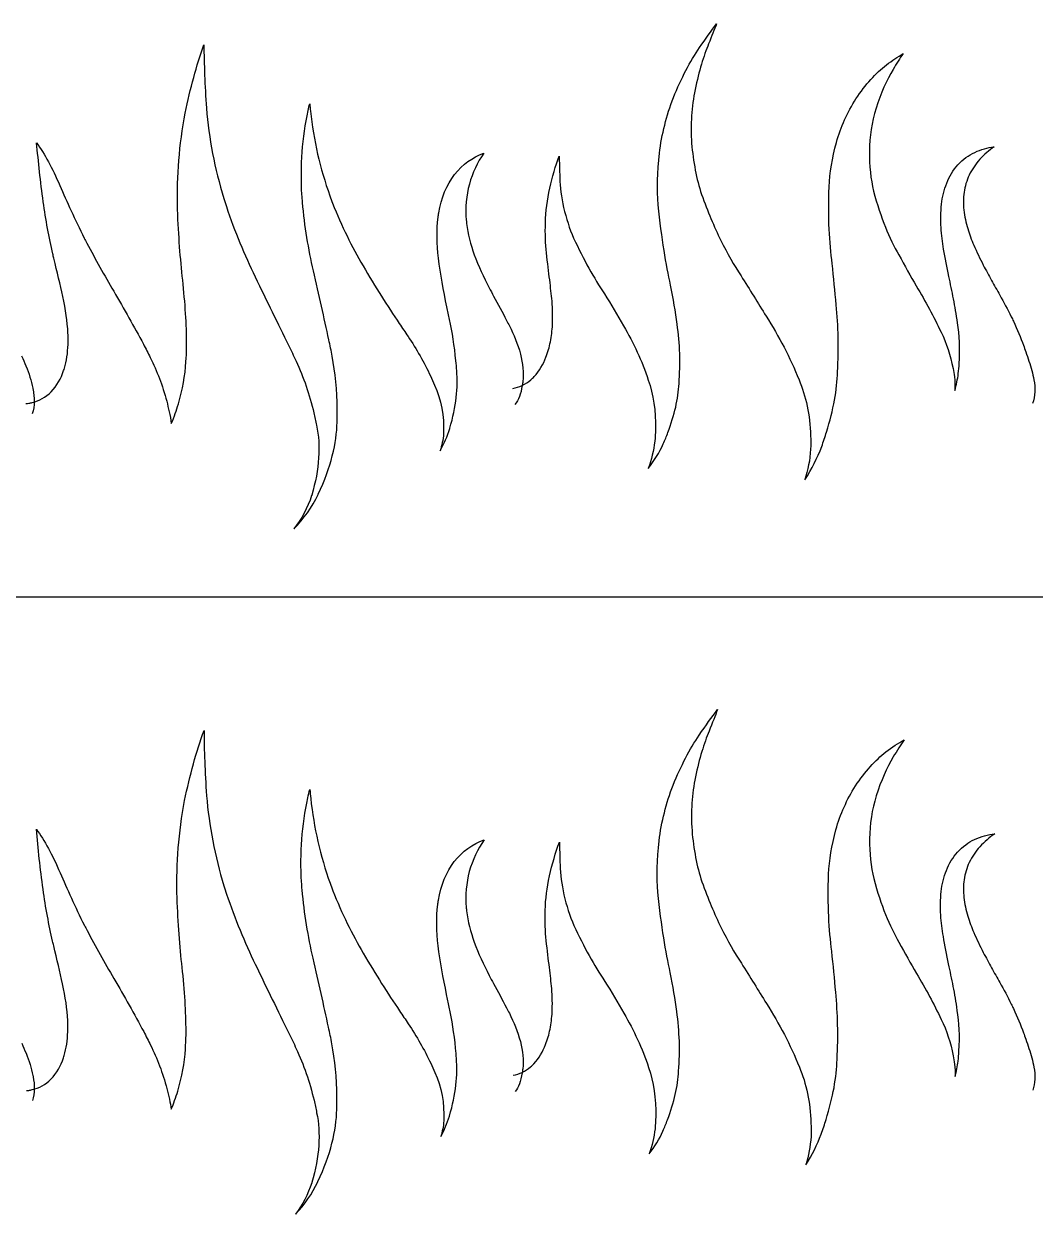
# Model space of a CAD drawing. Extents: x -11 to 6914, y 38 to 2262.
# Drawn here: x 4292 to 5152, y 1219 to 2231 of the extents above; entities that cross this region are included whole.
import ezdxf

# ---------------------------------------------------------------- set-up
doc = ezdxf.new("R2010")
doc.units = 0
doc.layers.add('Layer_1', color=7, linetype='CONTINUOUS')

msp = doc.modelspace()

# ---------------------------------------------------------------- linework, layer by layer
at = {"layer": 'Layer_1', "color": 7}
for points in [[(4982.76128, 2129.87512), (4982.76128, 2129.87512)], [(4832.39752, 2120.70904), (4832.39752, 2120.70904)], [(4528.70472, 2085.64792), (4528.70472, 2085.64792)], [(5091.21512, 2087.5264), (5091.21512, 2087.5264)], [(4422.9976, 2075.37336), (4422.9976, 2075.37336)], [(4462.29184, 2082.2736), (4462.29184, 2082.2736)], [(4464.5332, 2075.34088), (4464.5332, 2075.34088)], [(4529.21008, 2079.00856), (4529.21008, 2079.00856)], [(4423.22688, 2068.35888), (4423.22688, 2068.35888)], [(4644.4616, 2066.46416), (4644.4616, 2066.46416)], [(4644.97528, 2070.02392), (4644.97528, 2070.02392)], [(4668.32808, 2063.99216), (4668.32808, 2063.99216)], [(5091.03976, 2072.50712), (5091.03976, 2072.50712)], [(4735.5636, 2061.8024), (4735.5636, 2061.8024)], [(4343.76688, 2048.65704), (4343.76688, 2048.65704)], [(4346.04352, 2044.26128), (4346.04352, 2044.26128)], [(4759.55296, 2048.63864), (4759.55296, 2048.63864)], [(4317.08256, 2035.30448), (4317.08256, 2035.30448)], [(4736.45928, 2036.06312), (4736.45928, 2036.06312)], [(5107.54664, 2025.68888), (5107.54664, 2025.68888)], [(4427.77008, 2009.60496), (4427.77008, 2009.60496)], [(5050.60736, 2007.95512), (5050.60736, 2007.95512)], [(4741.15608, 1995.1804), (4741.15608, 1995.1804)], [(4785.72536, 2001.17152), (4785.72536, 2001.17152)], [(4651.90864, 1990.1824), (4651.90864, 1990.1824)], [(4922.99904, 1982.35592), (4922.99904, 1982.35592)], [(5061.7872, 1988.33728), (5061.7872, 1988.33728)], [(4611.44752, 1976.09024), (4611.44752, 1976.09024)], [(4654.1296, 1979.46496), (4654.1296, 1979.46496)], [(4702.56944, 1978.73872), (4702.56944, 1978.73872)], [(4704.94936, 1974.0748), (4704.94936, 1974.0748)], [(4741.54504, 1975.04216), (4741.54504, 1975.04216)], [(4802.00168, 1974.03408), (4802.00168, 1974.03408)], [(4847.42904, 1975.47864), (4847.42904, 1975.47864)], [(4618.84648, 1965.05784), (4618.84648, 1965.05784)], [(4739.81096, 1960.57544), (4739.81096, 1960.57544)], [(4813.60856, 1951.828), (4813.60856, 1951.828)], [(5143.616, 1952.018), (5143.616, 1952.018)], [(4523.78776, 1943.99104), (4523.78776, 1943.99104)], [(4554.41984, 1948.23376), (4554.41984, 1948.23376)], [(4326.28352, 1936.0744), (4326.28352, 1936.0744)], [(4950.9924, 1928.25728), (4950.9924, 1928.25728)], [(0, 1744), (6912, 1744)], [(4528.40368, 1501.654136), (4528.40368, 1501.654144)], [(4528.9108, 1495.010392), (4528.9108, 1495.0104)], [(4668.28504, 1480.004016), (4668.28504, 1480.004008)], [(4735.32728, 1477.597624), (4735.32728, 1477.597632)], [(5099.47792, 1458.726672), (5099.47792, 1458.726664)], [(4368.97864, 1419.589904), (4368.97864, 1419.589896)], [(4785.95064, 1417.201696), (4785.95064, 1417.201688)], [(4923.2892, 1398.393664), (4923.2892, 1398.393656)], [(4611.64584, 1392.149256), (4611.64584, 1392.149248)], [(4802.23872, 1390.036648), (4802.23872, 1390.03664)], [(4739.51912, 1376.624776), (4739.51912, 1376.624776)], [(4983.8248, 1380.223912), (4983.8248, 1380.22392)], [(5071.78184, 1384.915312), (5071.78184, 1384.915304)], [(5141.69848, 1373.581832), (5141.69848, 1373.581832)], [(5143.64256, 1368.045176), (5143.64256, 1368.045176)], [(4429.72296, 1359.674032), (4429.72296, 1359.67404)], [(4554.1372, 1364.184016), (4554.1372, 1364.184024)]]:
    msp.add_lwpolyline(points, dxfattribs=at)
for points in [[(4866.55168, 2210.56904), (4871.60888, 2217.99792), (4876.43152, 2224.7076), (4880.99464, 2230.68576)], [(4880.99464, 2230.68576), (4879.10976, 2225.804), (4876.85144, 2220.14568), (4874.23912, 2213.68776)], [(4429.524, 2154.88856), (4433.85912, 2175.81608), (4439.1708, 2195.21992), (4445.45976, 2212.73464)], [(4445.45976, 2212.73464), (4445.55304, 2196.60592), (4446.204, 2178.64136), (4447.5704, 2158.8944)], [(4844.33224, 2168.05072), (4851.03664, 2184.54056), (4858.46704, 2198.76056), (4866.55168, 2210.56904)], [(4874.23912, 2213.68776), (4869.9556, 2203.38656), (4866.0484, 2190.46288), (4862.6736, 2174.88304)], [(5025.28792, 2195.82072), (5030.132, 2199.5628), (5034.82976, 2202.74088), (5039.3756, 2205.39216)], [(5039.3756, 2205.39216), (5036.64256, 2201.2964), (5033.80984, 2196.80584), (5030.90784, 2191.92064)], [(4999.37768, 2166.988), (5007.45264, 2179.16552), (5016.16984, 2188.716), (5025.28792, 2195.82072)], [(5030.90784, 2191.92064), (5025.3884, 2182.71), (5020.504, 2171.6716), (5016.4544, 2158.95584)], [(4862.6736, 2174.88304), (4859.764, 2160.25712), (4858.77888, 2144.98968), (4859.80072, 2129.1752)], [(4832.39752, 2120.70904), (4834.39648, 2136.77768), (4838.34928, 2152.59664), (4844.33224, 2168.05072)], [(4982.76128, 2129.87512), (4986.4896, 2143.13576), (4992.09288, 2155.56096), (4999.37768, 2166.988)], [(4422.9976, 2075.37336), (4422.47848, 2101.16856), (4424.44408, 2127.90624), (4429.524, 2154.88856)], [(4447.5704, 2158.8944), (4449.73192, 2133.40088), (4454.62704, 2107.75344), (4462.29184, 2082.2736)], [(4528.70472, 2085.64792), (4527.26632, 2109.97128), (4529.02144, 2133.93224), (4533.9476, 2156.9216)], [(4533.9476, 2156.9216), (4534.40136, 2158.85672), (4534.868, 2160.76728), (4535.34728, 2162.65328)], [(4535.34728, 2162.65328), (4535.52624, 2160.6188), (4535.7156, 2158.56904), (4535.9156, 2156.50432)], [(4535.9156, 2156.50432), (4538.62344, 2132.00464), (4544.16384, 2107.85216), (4552.38048, 2084.55624)], [(5016.4544, 2158.95584), (5012.8588, 2147.058), (5010.96744, 2134.83472), (5010.73696, 2122.45904)], [(4308.91688, 2079.53224), (4306.69792, 2096.61416), (4304.78184, 2113.53824), (4303.36032, 2129.56744)], [(4303.36032, 2129.56744), (4310.18736, 2120.22408), (4316.61896, 2108.29128), (4323.04152, 2093.32888)], [(4859.80072, 2129.1752), (4861.07704, 2113.38144), (4863.89392, 2098.85976), (4868.22496, 2085.72496)], [(4976.5168, 2092.23672), (4977.09616, 2103.97704), (4979.17248, 2116.62112), (4982.76128, 2129.87512)], [(5100.22744, 2121.4652), (5105.6788, 2124.03488), (5111.19328, 2125.50168), (5116.67424, 2126.192)], [(5116.67424, 2126.192), (5112.45872, 2123.20824), (5108.35352, 2119.69544), (5104.59184, 2115.55912)], [(4658.46792, 2102.7436), (4665.20168, 2111.36088), (4673.64904, 2117.23168), (4683.17144, 2120.83192)], [(4683.17144, 2120.83192), (4677.86752, 2112.8908), (4673.60744, 2104.07944), (4670.95336, 2094.48256)], [(4739.25944, 2090.99296), (4741.50512, 2100.68424), (4744.13384, 2109.85152), (4747.16752, 2118.26544)], [(4747.16752, 2118.26544), (4747.41608, 2113.36512), (4747.5948, 2107.23072), (4747.77832, 2099.70328)], [(4831.38728, 2076.94272), (4830.30792, 2090.0512), (4830.59816, 2104.64456), (4832.39752, 2120.70904)], [(5010.73696, 2122.45904), (5010.66096, 2110.06904), (5011.93832, 2098.724), (5014.38888, 2088.47872)], [(5085.94456, 2110.80728), (5090.27976, 2115.5544), (5095.13584, 2119.04384), (5100.22744, 2121.4652)], [(5104.59184, 2115.55912), (5101.07864, 2111.6948), (5097.99552, 2107.21608), (5095.59416, 2102.19312)], [(5076.4424, 2095.37232), (5078.75352, 2101.18616), (5081.9876, 2106.386), (5085.94456, 2110.80728)], [(4644.97528, 2070.02392), (4647.06392, 2082.78088), (4651.71976, 2093.956), (4658.46792, 2102.7436)], [(4670.95336, 2094.48256), (4668.28968, 2084.74888), (4667.40824, 2074.39272), (4668.32808, 2063.99216)], [(4747.77832, 2099.70328), (4748.06336, 2091.94), (4749.0948, 2083.54616), (4751.05384, 2074.53048)], [(5072.03808, 2077.45512), (5072.69256, 2083.45824), (5074.15008, 2089.52864), (5076.4424, 2095.37232)], [(5095.59416, 2102.19312), (5093.4012, 2097.54176), (5091.93568, 2092.58896), (5091.21512, 2087.5264)], [(4323.04152, 2093.32888), (4329.04408, 2079.60176), (4335.79696, 2064.62912), (4343.76688, 2048.65704)], [(4529.21008, 2079.00856), (4529.02696, 2081.20544), (4528.8584, 2083.41872), (4528.70472, 2085.64792)], [(4552.38048, 2084.55624), (4553.16552, 2082.4192), (4553.96192, 2080.30664), (4554.76944, 2078.21864)], [(4735.5636, 2061.8024), (4735.91048, 2071.29632), (4737.07152, 2081.05592), (4739.25944, 2090.99296)], [(4868.22496, 2085.72496), (4873.39096, 2071.32656), (4878.85664, 2058.30864), (4884.55456, 2046.73248)], [(4976.63352, 2056.24984), (4976.1352, 2067.26176), (4976.0416, 2079.32488), (4976.5168, 2092.23672)], [(5014.38888, 2088.47872), (5017.32744, 2077.16328), (5020.70848, 2067.00376), (5024.38576, 2057.94272)], [(5091.21512, 2087.5264), (5090.50608, 2082.41544), (5090.50336, 2077.36584), (5091.03976, 2072.50712)], [(4317.08256, 2035.30448), (4313.95928, 2049.16808), (4311.0656, 2063.94608), (4308.91688, 2079.53224)], [(4423.22688, 2068.35888), (4423.14256, 2070.66968), (4423.06592, 2073.00784), (4422.9976, 2075.37336)], [(4462.29184, 2082.2736), (4463.02896, 2079.94048), (4463.77608, 2077.62952), (4464.5332, 2075.34088)], [(4464.5332, 2075.34088), (4471.7376, 2054.21648), (4479.95256, 2034.34696), (4488.9348, 2015.82488)], [(4538.47824, 2020.8348), (4534.26072, 2039.23752), (4531.03728, 2058.71904), (4529.21008, 2079.00856)], [(4554.76944, 2078.21864), (4562.42304, 2058.92272), (4571.1584, 2041.19344), (4580.62848, 2025.07728)], [(4751.05384, 2074.53048), (4751.05384, 2074.5304), (4751.05384, 2074.5304), (4751.05384, 2074.5304)], [(4751.05384, 2074.5304), (4753.16624, 2065.51592), (4755.96472, 2056.83144), (4759.55296, 2048.63864)], [(4836.30504, 2038.22944), (4834.50112, 2049.64376), (4832.8276, 2062.53096), (4831.38728, 2076.94272)], [(5071.6416, 2057.57304), (5071.27376, 2064.05952), (5071.34632, 2070.74912), (5072.03808, 2077.45512)], [(4427.77008, 2009.60496), (4425.84208, 2027.40288), (4424.13256, 2047.00944), (4423.22688, 2068.35888)], [(4644.74864, 2031.49592), (4643.28208, 2043.54192), (4643.06432, 2055.37904), (4644.4616, 2066.46416)], [(4644.4616, 2066.46416), (4644.61472, 2067.65784), (4644.78584, 2068.84472), (4644.97528, 2070.02392)], [(4668.32808, 2063.99216), (4668.41544, 2063.02384), (4668.51712, 2062.05688), (4668.63256, 2061.09144)], [(5091.03976, 2072.50712), (5091.67088, 2067.01512), (5092.82696, 2061.74568), (5094.32752, 2056.7004)], [(4668.63256, 2061.09144), (4669.72072, 2052.084), (4672.02736, 2043.1684), (4675.15408, 2034.52488)], [(4736.45928, 2036.06312), (4735.67064, 2043.7356), (4735.30752, 2052.27264), (4735.5636, 2061.8024)], [(4979.2164, 2026.9268), (4978.06184, 2035.80432), (4977.15384, 2045.62408), (4976.63352, 2056.24984)], [(5024.38576, 2057.94272), (5027.94864, 2049.20416), (5031.79288, 2041.36384), (5035.78, 2034.37792)], [(5073.8264, 2039.36992), (5072.78784, 2045.2124), (5072.00856, 2051.32632), (5071.6416, 2057.57304)], [(5094.32752, 2056.7004), (5095.77312, 2051.84896), (5097.53776, 2047.1892), (5099.46048, 2042.7244)], [(4343.76688, 2048.65704), (4344.52224, 2047.18944), (4345.28112, 2045.724), (4346.04352, 2044.26128)], [(4346.04352, 2044.26128), (4353.23704, 2030.72864), (4360.83952, 2017.07624), (4368.7988, 2003.57176)], [(4759.55296, 2048.63864), (4763.77016, 2039.6148), (4768.10472, 2031.01272), (4772.54696, 2022.99264)], [(4884.55456, 2046.73248), (4890.07744, 2035.5564), (4895.8288, 2025.51976), (4901.7284, 2016.66208)], [(4317.96904, 2031.49832), (4317.67568, 2032.75384), (4317.38008, 2034.02248), (4317.08256, 2035.30448)], [(4675.15408, 2034.52488), (4678.64256, 2024.85584), (4683.0328, 2015.47296), (4687.81488, 2006.31368)], [(4739.17616, 2013.09632), (4738.36704, 2019.92344), (4737.43984, 2027.52088), (4736.45928, 2036.06312)], [(4841.93352, 2008.69584), (4839.99128, 2017.386), (4838.08224, 2027.21408), (4836.30504, 2038.22944)], [(5035.78, 2034.37792), (5040.78608, 2025.09176), (5045.7556, 2016.30192), (5050.60736, 2007.95512)], [(5078.26544, 2016.04952), (5076.61904, 2023.87688), (5075.07896, 2031.65744), (5073.8264, 2039.36992)], [(5099.46048, 2042.7244), (5101.94336, 2036.87648), (5104.67808, 2031.21376), (5107.54664, 2025.68888)], [(4325.55, 1999.12432), (4323.38232, 2009.10064), (4320.74576, 2019.8332), (4317.96904, 2031.49832)], [(4580.62848, 2025.07728), (4591.10232, 2007.14984), (4601.4684, 1990.86368), (4611.44752, 1976.09024)], [(4651.90864, 1990.1824), (4648.96936, 2004.18952), (4646.32944, 2018.06032), (4644.74864, 2031.49592)], [(4772.54696, 2022.99264), (4776.84296, 2015.25608), (4781.24616, 2007.94328), (4785.72536, 2001.17152)], [(4982.59432, 1992.00416), (4981.62216, 2003.43264), (4980.43312, 2015.09064), (4979.2164, 2026.9268)], [(5107.54664, 2025.68888), (5109.83, 2021.308), (5112.18728, 2016.98336), (5114.56, 2012.696)], [(4488.9348, 2015.82488), (4498.82632, 1995.23592), (4508.378, 1975.86832), (4517.28368, 1957.6988)], [(4551.61448, 1962.26288), (4547.612, 1980.81488), (4543.04192, 2000.3708), (4538.47824, 2020.8348)], [(4741.15608, 1995.1804), (4740.65256, 2000.59608), (4739.96872, 2006.52048), (4739.17616, 2013.09632)], [(4901.7284, 2016.66208), (4909.09592, 2004.81672), (4916.21152, 1993.37496), (4922.99904, 1982.35592)], [(5082.22096, 1996.94208), (5080.95392, 2003.50384), (5079.5996, 2009.86328), (5078.26544, 2016.04952)], [(5114.56, 2012.696), (5116.876, 2008.50224), (5119.21592, 2004.32848), (5121.5516, 2000.16152)], [(4368.7988, 2003.57176), (4368.7988, 2003.57168), (4368.7988, 2003.57168), (4368.7988, 2003.57168)], [(4368.7988, 2003.57168), (4377.61792, 1988.53464), (4386.13688, 1973.4276), (4394.08032, 1958.48304)], [(4430.71976, 1955.68), (4430.92128, 1971.85328), (4429.78, 1989.80824), (4427.77008, 2009.60496)], [(4687.81488, 2006.31368), (4689.0212, 2003.99864), (4690.25056, 2001.69408), (4691.4964, 1999.39704)], [(4847.42904, 1975.47864), (4846.03872, 1986.04048), (4844.1764, 1997.1028), (4841.93352, 2008.69584)], [(5050.60736, 2007.95512), (5054.5032, 2001.37424), (5058.2432, 1994.83552), (5061.7872, 1988.33728)], [(4329.9468, 1968.01296), (4329.47312, 1977.67968), (4327.94136, 1987.98344), (4325.55, 1999.12432)], [(4691.4964, 1999.39704), (4691.4964, 1999.39696), (4691.4964, 1999.39696), (4691.4964, 1999.39696)], [(4691.4964, 1999.39696), (4695.1624, 1992.63728), (4698.91648, 1985.7908), (4702.56944, 1978.73872)], [(4741.54504, 1975.04216), (4741.8684, 1981.34456), (4741.7244, 1988.03672), (4741.15608, 1995.1804)], [(4785.72536, 2001.17152), (4791.36992, 1992.16168), (4796.82464, 1983.09536), (4802.00168, 1974.03408)], [(5085.65992, 1976.67112), (5084.63024, 1983.74384), (5083.45936, 1990.48608), (5082.22096, 1996.94208)], [(5121.5516, 2000.16152), (5124.94848, 1994.13712), (5128.2176, 1988.04272), (5131.29816, 1981.86112)], [(4654.1296, 1979.46496), (4653.38936, 1983.06248), (4652.6452, 1986.6352), (4651.90864, 1990.1824)], [(4922.99904, 1982.35592), (4928.4648, 1973.68864), (4933.584, 1964.87296), (4938.29752, 1955.9232)], [(4984.21792, 1964.3132), (4984.01472, 1973.77368), (4983.43544, 1983.0044), (4982.59432, 1992.00416)], [(5061.7872, 1988.33728), (5065.24856, 1981.92128), (5068.54144, 1975.41952), (5071.6512, 1968.84552)], [(4611.44752, 1976.09024), (4613.95816, 1972.3432), (4616.4252, 1968.66656), (4618.84648, 1965.05784)], [(4659.51608, 1944.45616), (4658.296, 1957.2124), (4656.35776, 1968.80552), (4654.1296, 1979.46496)], [(4702.56944, 1978.73872), (4703.3692, 1977.19296), (4704.16336, 1975.63888), (4704.94936, 1974.0748)], [(4704.94936, 1974.0748), (4708.74768, 1966.59896), (4712.01256, 1958.68792), (4714.3528, 1950.13152)], [(4739.81096, 1960.57544), (4740.74008, 1965.21872), (4741.30432, 1970.05512), (4741.54504, 1975.04216)], [(4802.00168, 1974.03408), (4806.16128, 1966.89168), (4810.06056, 1959.48728), (4813.60856, 1951.828)], [(4849.62072, 1950.4252), (4849.35016, 1958.80376), (4848.59808, 1967.16248), (4847.42904, 1975.47864)], [(5087.06096, 1941.92368), (5087.93032, 1954.90552), (5087.3028, 1966.40544), (5085.65992, 1976.67112)], [(5131.29816, 1981.86112), (5131.94072, 1980.57032), (5132.5756, 1979.27664), (5133.20168, 1977.97976)], [(5133.20168, 1977.97976), (5136.46128, 1971.03664), (5139.31408, 1964.2648), (5141.6748, 1957.55592)], [(4330.0848, 1960.7848), (4330.1112, 1963.15976), (4330.0648, 1965.56856), (4329.9468, 1968.01296)], [(4554.41984, 1948.23376), (4553.55088, 1952.8804), (4552.61312, 1957.55672), (4551.61448, 1962.26288)], [(4618.84648, 1965.05784), (4626.03504, 1954.308), (4632.42192, 1943.0768), (4637.96528, 1931.47704)], [(4983.74272, 1934.92256), (4984.2904, 1945.15888), (4984.42056, 1954.95464), (4984.21792, 1964.3132)], [(5071.6512, 1968.84552), (5076.33872, 1959.28512), (5079.69696, 1948.8976), (5081.8132, 1937.87224)], [(4327.5364, 1940.32688), (4329.24, 1946.88272), (4330.0244, 1953.78864), (4330.0848, 1960.7848)], [(4394.08032, 1958.48304), (4396.07848, 1954.69568), (4398.02376, 1950.89672), (4399.91104, 1947.08824)], [(4430.21584, 1943.63096), (4430.49232, 1947.56184), (4430.65888, 1951.57816), (4430.71976, 1955.68)], [(4517.28368, 1957.6988), (4517.28368, 1957.6988), (4517.28368, 1957.6988), (4517.28368, 1957.69872)], [(4517.28368, 1957.69872), (4519.52008, 1953.08848), (4521.68944, 1948.51968), (4523.78776, 1943.99104)], [(4736.02232, 1947.44816), (4737.65528, 1951.62064), (4738.90496, 1956.02184), (4739.81096, 1960.57544)], [(4813.60856, 1951.828), (4817.07432, 1944.2632), (4820.22152, 1936.298), (4822.97592, 1927.92176)], [(4938.29752, 1955.9232), (4942.90232, 1947.05424), (4947.14624, 1937.82672), (4950.9924, 1928.25728)], [(5141.6748, 1957.55592), (5142.33184, 1955.68968), (5142.98032, 1953.84512), (5143.616, 1952.018)], [(5143.616, 1952.018), (5145.49664, 1946.564), (5147.30256, 1941.33584), (5148.67856, 1936.21616)], [(4290.62184, 1948.50496), (4291.90216, 1945.6748), (4293.13904, 1942.85208), (4294.29816, 1940.0288)], [(4399.91104, 1947.08824), (4405.52104, 1935.77624), (4410.27944, 1923.44872), (4413.82064, 1910.0744)], [(4423.72808, 1907.69472), (4427.38728, 1919.81296), (4429.49848, 1931.92536), (4430.21584, 1943.63096)], [(4523.78776, 1943.99104), (4530.06088, 1930.48296), (4535.17128, 1915.85664), (4538.90264, 1900.12384)], [(4558.71744, 1903.14792), (4558.62288, 1919.3596), (4557.08456, 1934.38536), (4554.41984, 1948.23376)], [(4660.20272, 1935.88864), (4660.01752, 1938.79496), (4659.78688, 1941.65016), (4659.51608, 1944.45616)], [(4714.3528, 1950.13152), (4714.3608, 1950.10752), (4714.3648, 1950.08352), (4714.3704, 1950.05952)], [(4714.3704, 1950.05952), (4716.3428, 1942.03088), (4717.21888, 1934.32088), (4716.38328, 1926.94208)], [(4726.02768, 1931.04808), (4730.3548, 1935.67688), (4733.70808, 1941.40928), (4736.02232, 1947.44816)], [(4849.05728, 1924.97272), (4849.71824, 1933.63776), (4849.88864, 1942.13584), (4849.62072, 1950.4252)], [(5086.32384, 1933.57688), (5086.63856, 1936.41912), (5086.88264, 1939.2008), (5087.06096, 1941.92368)], [(4294.29816, 1940.0288), (4296.82272, 1933.70624), (4298.86432, 1927.45568), (4300.1104, 1921.1504)], [(4315.7148, 1918.01456), (4320.59312, 1923.02064), (4324.11408, 1929.40016), (4326.28352, 1936.0744)], [(4326.28352, 1936.0744), (4326.74736, 1937.472), (4327.1644, 1938.89032), (4327.5364, 1940.32688)], [(4654.3532, 1887.02624), (4659.79344, 1905.74952), (4661.35632, 1921.90864), (4660.20272, 1935.88864)], [(4974.37112, 1883.82864), (4980.32888, 1902.9632), (4983.30728, 1920.01968), (4983.74272, 1934.92256)], [(5081.8132, 1937.87224), (5082.25744, 1935.55584), (5082.64688, 1933.21808), (5082.98208, 1930.86048)], [(5083.42576, 1919.09432), (5084.72936, 1923.89368), (5085.6856, 1928.72528), (5086.32384, 1933.57688)], [(5148.67856, 1936.21616), (5149.42768, 1933.52872), (5150.06176, 1930.83392), (5150.52776, 1928.12024)], [(4637.96528, 1931.47704), (4639.1828, 1928.91944), (4640.35216, 1926.35304), (4641.47304, 1923.77848)], [(4641.47304, 1923.77848), (4647.14656, 1911.34296), (4649.57376, 1897.50232), (4649.05792, 1882.63456)], [(4707.87152, 1920.97112), (4713.28816, 1921.82208), (4718.71856, 1924.37704), (4723.19584, 1928.30344)], [(4715.88984, 1923.4292), (4714.60368, 1916.24184), (4712.90272, 1910.65352), (4709.49456, 1907.33936)], [(4716.38328, 1926.94208), (4716.2376, 1925.74944), (4716.07368, 1924.5784), (4715.88984, 1923.4292)], [(4723.19584, 1928.30344), (4724.18176, 1929.1644), (4725.12592, 1930.0816), (4726.02768, 1931.04808)], [(4822.97592, 1927.92176), (4827.21064, 1915.73832), (4829.4116, 1901.78984), (4829.04216, 1886.12264)], [(4839.5832, 1883.41376), (4845.28392, 1898.33968), (4848.40552, 1912.35688), (4849.05728, 1924.97272)], [(4950.9924, 1928.25728), (4956.91712, 1914.31128), (4960.24808, 1898.36944), (4960.84888, 1880.63824)], [(5082.98208, 1930.86048), (5083.39984, 1926.79056), (5083.54312, 1922.86984), (5083.42576, 1919.09432)], [(5150.52776, 1928.12024), (5151.11352, 1924.7284), (5151.4552, 1921.3572), (5151.32432, 1918.07064)], [(4299.65216, 1908.9296), (4305.43992, 1910.2788), (4311.18608, 1913.3676), (4315.6748, 1917.97296)], [(4300.1104, 1921.1504), (4300.1928, 1920.7336), (4300.27192, 1920.31728), (4300.34736, 1919.9016)], [(4300.34736, 1919.9016), (4300.9484, 1916.528), (4301.33488, 1913.22912), (4301.32072, 1910.00688)], [(4315.6748, 1917.97296), (4315.6884, 1917.98656), (4315.702, 1918.00016), (4315.7148, 1918.01456)], [(5151.32432, 1918.07064), (5151.188, 1914.61664), (5150.57776, 1911.21624), (5149.30944, 1908.14)], [(4294.23456, 1908.0356), (4295.064, 1908.12064), (4295.89592, 1908.22432), (4296.72944, 1908.35344)], [(4296.72944, 1908.35344), (4297.702, 1908.50488), (4298.6772, 1908.69464), (4299.65216, 1908.9296)], [(4301.32072, 1910.00688), (4301.29912, 1906.24864), (4300.80416, 1902.58944), (4299.46912, 1899.30032)], [(4413.82064, 1910.0744), (4414.59992, 1907.12976), (4415.31344, 1904.14288), (4415.95712, 1901.11368)], [(4421.0948, 1899.71248), (4422.05552, 1902.36128), (4422.93296, 1905.02344), (4423.72808, 1907.69472)], [(4558.55624, 1892.28992), (4558.69272, 1895.95384), (4558.74528, 1899.5732), (4558.71744, 1903.14792)], [(4415.95712, 1901.11368), (4416.71144, 1897.86728), (4417.28592, 1894.5128), (4417.66968, 1891.05264)], [(4417.66968, 1891.05264), (4419.00976, 1893.976), (4420.15312, 1896.86744), (4421.0948, 1899.71248)], [(4538.90264, 1900.12384), (4539.726, 1896.65344), (4540.47192, 1893.14232), (4541.13784, 1889.59032)], [(4542.64224, 1831.08304), (4553.278, 1854.1024), (4558.38976, 1874.59152), (4558.55624, 1892.28992)], [(4541.13784, 1889.59032), (4544.7968, 1872.42176), (4543.56672, 1852.54104), (4537.054, 1830.18816)], [(4646.046, 1867.92328), (4649.48824, 1873.94152), (4652.21936, 1880.26936), (4654.302, 1886.8648)], [(4649.04672, 1882.50432), (4648.58048, 1877.16624), (4647.57184, 1872.31376), (4646.046, 1867.92328)], [(4649.05792, 1882.63456), (4649.05792, 1882.59136), (4649.04992, 1882.54776), (4649.04672, 1882.50432)], [(4654.302, 1886.8648), (4654.3188, 1886.9184), (4654.3364, 1886.9724), (4654.3532, 1887.02624)], [(4829.04216, 1886.12264), (4828.96936, 1882.83048), (4828.78368, 1879.47224), (4828.47952, 1876.04872)], [(4835.68928, 1873.91176), (4837.102, 1877.10552), (4838.39968, 1880.2744), (4839.5832, 1883.41376)], [(4970.2644, 1871.5244), (4971.7676, 1875.7028), (4973.1352, 1879.80472), (4974.37112, 1883.82864)], [(4828.47952, 1876.04872), (4827.55432, 1868.11264), (4825.69224, 1860.38728), (4822.86216, 1852.93648)], [(4822.86216, 1852.93648), (4828.02696, 1859.45632), (4832.32096, 1866.46048), (4835.68928, 1873.91176)], [(4955.93544, 1843.36488), (4961.85584, 1852.38768), (4966.62352, 1861.79072), (4970.2644, 1871.5244)], [(4960.84888, 1880.63824), (4960.98032, 1876.90624), (4960.9908, 1873.10888), (4960.87928, 1869.24784)], [(4960.87928, 1869.24784), (4960.28688, 1860.20368), (4958.63208, 1851.568), (4955.93544, 1843.36488)], [(4521.76688, 1801.4988), (4530.37704, 1810.16136), (4537.29656, 1819.97376), (4542.544, 1830.8816)], [(4542.544, 1830.8816), (4542.5768, 1830.9488), (4542.6096, 1831.01584), (4542.64224, 1831.08304)], [(4536.9892, 1829.99216), (4533.54232, 1819.3736), (4528.46928, 1809.86552), (4521.76688, 1801.4988)], [(4537.054, 1830.18816), (4537.0324, 1830.12256), (4537.0108, 1830.05752), (4536.9892, 1829.99216)], [(4866.24392, 1626.43684), (4871.71016, 1634.473512), (4876.90224, 1641.66916), (4881.78848, 1648.00832)], [(4881.78848, 1648.00832), (4879.80984, 1642.85912), (4877.3924, 1636.802928), (4874.5608, 1629.810544)], [(4429.06624, 1570.764888), (4433.52472, 1592.335264), (4439.0196, 1612.292768), (4445.55128, 1630.237232)], [(4445.55128, 1630.237232), (4445.61048, 1613.727624), (4446.25688, 1595.26584), (4447.66392, 1574.910584)], [(4874.5608, 1629.810544), (4870.26952, 1619.501136), (4866.3556, 1606.568432), (4862.9752, 1590.979384)], [(4844.04616, 1583.928928), (4850.7436, 1600.412648), (4858.16672, 1614.6294), (4866.24392, 1626.43684)], [(5024.88312, 1612.091576), (5030.20416, 1616.213056), (5035.34856, 1619.654688), (5040.3088, 1622.465568)], [(5040.3088, 1622.465568), (5037.33256, 1618.057944), (5034.23312, 1613.175272), (5031.05056, 1607.818008)], [(4998.94768, 1583.17048), (5007.02992, 1595.380256), (5015.75536, 1604.96052), (5024.88312, 1612.091576)], [(5031.05056, 1607.818008), (5025.53456, 1598.61324), (5020.65352, 1587.582704), (5016.6072, 1574.87692)], [(4862.9752, 1590.979384), (4860.06056, 1576.344752), (4859.07208, 1561.069232), (4860.09184, 1545.24748)], [(4533.628, 1572.987696), (4534.2096, 1575.472736), (4534.81232, 1577.917408), (4535.43568, 1580.321688)], [(4535.43568, 1580.321688), (4535.65752, 1577.723672), (4535.89632, 1575.100504), (4536.15264, 1572.452824)], [(4832.12592, 1536.608344), (4834.12168, 1552.668664), (4838.06952, 1568.480632), (4844.04616, 1583.928928)], [(4982.32336, 1545.970504), (4986.05104, 1559.258864), (4991.65664, 1571.713088), (4998.94768, 1583.17048)], [(4422.56128, 1491.274296), (4422.04064, 1517.053912), (4423.99808, 1543.783088), (4429.06624, 1570.764888)], [(4447.66392, 1574.910584), (4449.82384, 1549.415056), (4454.71792, 1523.765968), (4462.38224, 1498.28484)], [(4528.40368, 1501.654144), (4526.95888, 1525.994232), (4528.70744, 1549.974992), (4533.628, 1572.987696)], [(4536.15264, 1572.452824), (4538.85784, 1547.963272), (4544.39496, 1523.822568), (4552.60704, 1500.540128)], [(5016.6072, 1574.87692), (5013.01456, 1562.988544), (5011.12488, 1550.775192), (5010.89472, 1538.409888)], [(4308.77208, 1495.382584), (4306.49864, 1512.813064), (4304.53976, 1530.084376), (4303.09936, 1546.409872)], [(4303.09936, 1546.409872), (4310.08336, 1536.953856), (4316.64824, 1524.800584), (4323.20608, 1509.480496)], [(4658.11736, 1518.96884), (4665.0132, 1527.84984), (4673.70856, 1533.843976), (4683.51656, 1537.462896)], [(4683.51656, 1537.462896), (4678.03072, 1529.366192), (4673.626, 1520.352896), (4670.90712, 1510.514144)], [(4860.09184, 1545.24748), (4861.36608, 1529.446392), (4864.18208, 1514.918856), (4868.5128, 1501.779464)], [(4976.08824, 1508.262528), (4976.66272, 1520.0218), (4978.73568, 1532.68884), (4982.32336, 1545.970488)], [(4982.32336, 1545.970488), (4982.32336, 1545.970496), (4982.32336, 1545.970496), (4982.32336, 1545.970504)], [(5010.89472, 1538.409888), (5010.81872, 1526.030192), (5012.09552, 1514.69448), (5014.54416, 1504.457392)], [(5085.71928, 1527.002552), (5090.0632, 1531.775792), (5094.92856, 1535.287576), (5100.0304, 1537.727168)], [(5100.0304, 1537.727168), (5105.7592, 1540.442432), (5111.55536, 1541.940736), (5117.3072, 1542.598952)], [(5117.3072, 1542.598952), (5112.87552, 1539.52424), (5108.55288, 1535.872896), (5104.6084, 1531.536008)], [(4738.99632, 1506.716792), (4741.35816, 1516.946448), (4744.14792, 1526.594944), (4747.39144, 1535.390672)], [(4747.39144, 1535.390672), (4747.6492, 1530.341224), (4747.82544, 1523.917816), (4748.00824, 1515.932152)], [(4831.12048, 1492.865688), (4830.04104, 1505.966664), (4830.32968, 1520.552016), (4832.12584, 1536.608312)], [(4832.12584, 1536.608312), (4832.12584, 1536.608328), (4832.12584, 1536.608336), (4832.12592, 1536.608344)], [(5104.6084, 1531.536008), (5101.09608, 1527.67312), (5098.01384, 1523.196168), (5095.61328, 1518.17544)], [(4644.65032, 1486.1014), (4646.7264, 1498.904016), (4651.37328, 1510.128216), (4658.11736, 1518.96884)], [(5076.20424, 1511.493608), (5078.5164, 1517.33224), (5081.75472, 1522.556736), (5085.71928, 1527.002552)], [(5095.61328, 1518.17544), (5093.42096, 1513.526088), (5091.95584, 1508.5754), (5091.23544, 1503.515024)], [(4323.20608, 1509.480496), (4329.20448, 1495.726), (4335.95736, 1480.72764), (4343.93088, 1464.731488)], [(4670.90712, 1510.514144), (4668.24384, 1500.773816), (4667.36344, 1490.411064), (4668.28504, 1480.004016)], [(4748.00824, 1515.932152), (4748.2828, 1508.146864), (4749.30728, 1499.730816), (4751.2628, 1490.692888)], [(4976.2208, 1472.225928), (4975.71792, 1483.25064), (4975.61912, 1495.330072), (4976.08824, 1508.262528)], [(5071.8048, 1493.511912), (5072.45544, 1499.533408), (5073.91128, 1505.625192), (5076.20424, 1511.493592)], [(5076.20424, 1511.493592), (5076.20424, 1511.4936), (5076.20424, 1511.4936), (5076.20424, 1511.493608)], [(4462.38224, 1498.28484), (4463.11928, 1495.951624), (4463.8664, 1493.64056), (4464.62344, 1491.351792)], [(4528.9108, 1495.0104), (4528.7272, 1497.208752), (4528.55792, 1499.42348), (4528.40368, 1501.654136)], [(4552.60704, 1500.540128), (4553.39152, 1498.404248), (4554.18752, 1496.29292), (4554.99456, 1494.206136)], [(4735.32728, 1477.597632), (4735.66928, 1487.066184), (4736.8212, 1496.801928), (4738.99632, 1506.716792)], [(4868.5128, 1501.779464), (4873.67848, 1487.376008), (4879.14416, 1474.354496), (4884.84232, 1462.77572)], [(5014.54416, 1504.457392), (5017.48048, 1493.150832), (5020.85928, 1482.999064), (5024.5344, 1473.944744)], [(5091.23544, 1503.515024), (5090.52648, 1498.406224), (5090.52368, 1493.358592), (5091.05976, 1488.50156)], [(4316.93944, 1451.226064), (4313.81976, 1465.065256), (4310.92536, 1479.819488), (4308.77208, 1495.382584)], [(4422.79072, 1484.264192), (4422.7064, 1486.573512), (4422.62968, 1488.91024), (4422.56128, 1491.274296)], [(4464.62344, 1491.351792), (4471.82744, 1470.226352), (4480.0424, 1450.356216), (4489.0248, 1431.833744)], [(4538.1924, 1436.805752), (4533.9716, 1455.216136), (4530.74368, 1474.707768), (4528.9108, 1495.010392)], [(4554.99456, 1494.206136), (4554.99456, 1494.206136), (4554.99456, 1494.206128), (4554.99456, 1494.20612)], [(4554.99456, 1494.20612), (4562.64384, 1474.921272), (4571.37488, 1457.20328), (4580.84016, 1441.09828)], [(4751.2628, 1490.692888), (4751.2628, 1490.69288), (4751.2628, 1490.69288), (4751.2628, 1490.692872)], [(4751.2628, 1490.692872), (4753.37192, 1481.6562), (4756.16984, 1472.952488), (4759.75984, 1464.743144)], [(4836.036, 1454.174904), (4834.23352, 1465.582448), (4832.56072, 1478.462), (4831.12048, 1492.865688)], [(5071.422, 1473.579344), (5071.04976, 1480.07964), (5071.11776, 1486.786016), (5071.8048, 1493.511912)], [(5091.05976, 1488.50156), (5091.05976, 1488.501552), (5091.05976, 1488.501552), (5091.05976, 1488.501552)], [(5091.05976, 1488.501552), (5091.6904, 1483.01136), (5092.84608, 1477.743464), (5094.34624, 1472.699528)], [(4422.79072, 1484.264184), (4422.79072, 1484.264192), (4422.79072, 1484.264192), (4422.79072, 1484.264192)], [(4427.32232, 1425.55904), (4425.40232, 1443.338296), (4423.69656, 1462.928056), (4422.79072, 1484.264184)], [(4644.462, 1447.467056), (4642.984, 1459.539648), (4642.75464, 1471.407952), (4644.14024, 1482.529504)], [(4644.14024, 1482.529504), (4644.29216, 1483.727152), (4644.46208, 1484.918096), (4644.65032, 1486.101392)], [(4644.65032, 1486.101392), (4644.65032, 1486.101392), (4644.65032, 1486.101392), (4644.65032, 1486.1014)], [(4668.28504, 1480.004008), (4668.37256, 1479.035144), (4668.4744, 1478.067576), (4668.59, 1477.101568)], [(4668.59, 1477.101568), (4669.67984, 1468.088928), (4671.98808, 1459.1686), (4675.11672, 1450.520848)], [(4736.22672, 1451.927144), (4735.44008, 1459.579144), (4735.07568, 1468.093128), (4735.32728, 1477.597624)], [(4978.81552, 1442.873848), (4977.65752, 1451.75852), (4976.74568, 1461.587704), (4976.2208, 1472.225928)], [(5024.5344, 1473.944744), (5028.09504, 1465.212648), (5031.9372, 1457.377848), (5035.922, 1450.396576)], [(5073.61968, 1455.342872), (5072.57688, 1461.194192), (5071.79336, 1467.3192), (5071.422, 1473.579344)], [(5094.34624, 1472.699528), (5095.79144, 1467.84936), (5097.55568, 1463.190624), (5099.47792, 1458.726672)], [(4343.93088, 1464.731488), (4343.93088, 1464.73148), (4343.93088, 1464.73148), (4343.93088, 1464.73148)], [(4343.93088, 1464.73148), (4344.68656, 1463.261672), (4345.44576, 1461.794128), (4346.20856, 1460.329328)], [(4346.20856, 1460.329328), (4346.20856, 1460.32932), (4346.20856, 1460.32932), (4346.20856, 1460.329312)], [(4346.20856, 1460.329312), (4353.40584, 1446.777424), (4361.01336, 1433.108456), (4368.97864, 1419.589904)], [(4759.75984, 1464.743144), (4759.75984, 1464.743136), (4759.75984, 1464.743136), (4759.75984, 1464.743136)], [(4759.75984, 1464.743136), (4763.97936, 1455.701472), (4768.31672, 1447.084448), (4772.76216, 1439.052096)], [(4884.84232, 1462.77572), (4890.36544, 1451.597136), (4896.11712, 1441.558952), (4902.01712, 1432.700376)], [(5099.47792, 1458.726664), (5101.96032, 1452.879968), (5104.69456, 1447.218384), (5107.5628, 1441.694664)], [(4316.93944, 1451.226048), (4316.93944, 1451.226056), (4316.93944, 1451.226056), (4316.93944, 1451.226064)], [(4317.8248, 1447.4264), (4317.53184, 1448.679816), (4317.23664, 1449.946264), (4316.93944, 1451.226048)], [(4325.38896, 1415.107416), (4323.22856, 1425.066888), (4320.5976, 1435.781064), (4317.8248, 1447.4264)], [(4651.64984, 1406.07852), (4648.70432, 1420.106392), (4646.05528, 1434.002008), (4644.462, 1447.467056)], [(4675.11672, 1450.520848), (4678.60712, 1440.847128), (4682.99904, 1431.46004), (4687.78232, 1422.296904)], [(4738.9328, 1429.019144), (4738.12808, 1435.829272), (4737.20448, 1443.407056), (4736.22672, 1451.927144)], [(4841.6588, 1424.659112), (4839.71896, 1433.34412), (4837.81192, 1443.16616), (4836.036, 1454.174904)], [(5035.922, 1450.396576), (5040.92552, 1441.116808), (5045.8928, 1432.333224), (5050.74264, 1423.99252)], [(5078.0708, 1431.989312), (5076.42136, 1439.826776), (5074.8772, 1447.618344), (5073.61968, 1455.342872)], [(4551.3328, 1378.215648), (4547.33096, 1396.771424), (4542.75976, 1416.333216), (4538.1924, 1436.805752)], [(4580.84016, 1441.09828), (4591.30872, 1423.183264), (4601.67032, 1406.909848), (4611.64584, 1392.149256)], [(4772.76216, 1439.052096), (4777.0612, 1431.303616), (4781.46784, 1423.981088), (4785.95064, 1417.201696)], [(4982.20096, 1407.927712), (4981.22776, 1419.36228), (4980.03624, 1431.02812), (4978.81552, 1442.873848)], [(5107.5628, 1441.694664), (5107.5628, 1441.694664), (5107.5628, 1441.694664), (5107.5628, 1441.694656)], [(5107.5628, 1441.694656), (5109.84592, 1437.314552), (5112.20296, 1432.990824), (5114.57552, 1428.704304)], [(4489.0248, 1431.833744), (4498.9164, 1411.244376), (4508.46848, 1391.876832), (4517.37472, 1373.7076)], [(4740.89792, 1411.145608), (4740.39992, 1416.549448), (4739.72112, 1422.459592), (4738.9328, 1429.019144)], [(4902.01712, 1432.700376), (4909.38512, 1420.85392), (4916.50112, 1409.412008), (4923.2892, 1398.393664)], [(5082.032, 1412.857968), (5080.76384, 1419.427752), (5079.40768, 1425.795184), (5078.0708, 1431.989312)], [(5114.57552, 1428.704304), (5116.89136, 1424.511472), (5119.2312, 1420.338688), (5121.56688, 1416.17284)], [(4368.97864, 1419.589896), (4377.80432, 1404.53732), (4386.32944, 1389.417448), (4394.27864, 1374.462288)], [(4430.23752, 1371.703336), (4430.45304, 1387.851512), (4429.32352, 1405.78292), (4427.32232, 1425.55904)], [(4687.78232, 1422.296904), (4688.98896, 1419.98092), (4690.21864, 1417.67536), (4691.46472, 1415.377352)], [(4785.95064, 1417.201688), (4791.59944, 1408.181472), (4797.05808, 1399.105992), (4802.23872, 1390.036648)], [(4847.14464, 1391.463512), (4845.75784, 1402.01808), (4843.8988, 1413.073152), (4841.6588, 1424.659112)], [(5050.74264, 1423.99252), (5054.63696, 1417.41636), (5058.37584, 1410.882592), (5061.91904, 1404.389656)], [(5121.56688, 1416.17284), (5124.9636, 1410.149952), (5128.23304, 1404.057376), (5131.31448, 1397.87808)], [(4329.762, 1384.048144), (4329.29632, 1393.698848), (4327.77248, 1403.985256), (4325.38896, 1415.107416)], [(4651.64984, 1406.078504), (4651.64984, 1406.078512), (4651.64984, 1406.078512), (4651.64984, 1406.07852)], [(4653.8748, 1395.3458), (4653.13352, 1398.948232), (4652.38792, 1402.52608), (4651.64984, 1406.078504)], [(4691.46472, 1415.377352), (4691.46472, 1415.377344), (4691.46472, 1415.377344), (4691.46472, 1415.377344)], [(4691.46472, 1415.377344), (4695.13152, 1408.614744), (4698.886, 1401.76496), (4702.5388, 1394.709176)], [(4741.26736, 1391.054224), (4741.59704, 1397.341488), (4741.4596, 1404.018048), (4740.89792, 1411.145608)], [(4983.8248, 1380.22392), (4983.6224, 1389.688056), (4983.04312, 1398.92308), (4982.20096, 1407.927712)], [(5085.47224, 1392.5616), (5084.4428, 1399.643144), (5083.27152, 1406.39388), (5082.032, 1412.857968)], [(4923.2892, 1398.393656), (4928.75536, 1389.726824), (4933.87512, 1380.912152), (4938.5892, 1371.96388)], [(5061.91904, 1404.389656), (5061.91904, 1404.389648), (5061.91904, 1404.389648), (5061.91904, 1404.389648)], [(5061.91904, 1404.389648), (5065.37968, 1397.978944), (5068.67216, 1391.482984), (5071.78184, 1384.915312)], [(5131.31448, 1397.87808), (5131.9572, 1396.587752), (5132.59224, 1395.294552), (5133.21848, 1393.998168)], [(4611.64584, 1392.149248), (4614.1556, 1388.40548), (4616.62176, 1384.732112), (4619.04232, 1381.126744)], [(4653.8748, 1395.345792), (4653.8748, 1395.3458), (4653.8748, 1395.3458), (4653.8748, 1395.3458)], [(4659.26272, 1360.287808), (4658.04512, 1373.06172), (4656.10656, 1384.671368), (4653.8748, 1395.345792)], [(4702.5388, 1394.709176), (4702.5388, 1394.709168), (4702.5388, 1394.709168), (4702.5388, 1394.70916)], [(4702.5388, 1394.70916), (4703.33856, 1393.162624), (4704.13264, 1391.607672), (4704.91856, 1390.042744)], [(4704.91856, 1390.042744), (4704.91856, 1390.042736), (4704.91856, 1390.042736), (4704.91856, 1390.042728)], [(4704.91856, 1390.042728), (4708.71664, 1382.562712), (4711.97952, 1374.646552), (4714.316, 1366.084072)], [(4739.51912, 1376.624776), (4740.45248, 1381.254976), (4741.02144, 1386.07896), (4741.26736, 1391.054216)], [(4741.26736, 1391.054216), (4741.26736, 1391.054224), (4741.26736, 1391.054224), (4741.26736, 1391.054224)], [(4802.23872, 1390.03664), (4806.40128, 1382.887872), (4810.3032, 1375.477256), (4813.85344, 1367.81184)], [(4849.32792, 1366.428472), (4849.06016, 1374.80044), (4848.31088, 1383.152992), (4847.14464, 1391.463512)], [(5085.47224, 1392.561584), (5085.47224, 1392.561592), (5085.47224, 1392.561592), (5085.47224, 1392.5616)], [(5086.86176, 1357.767424), (5087.73896, 1370.767248), (5087.11536, 1382.282928), (5085.47224, 1392.561584)], [(5133.21848, 1393.998168), (5136.47936, 1387.057984), (5139.3344, 1380.288664), (5141.69848, 1373.581832)], [(4327.3328, 1356.416736), (4329.03944, 1362.956288), (4329.82824, 1369.848096), (4329.89432, 1376.832176)], [(4329.89432, 1376.832176), (4329.92232, 1379.203072), (4329.87752, 1381.60784), (4329.762, 1384.048144)], [(4551.3328, 1378.215632), (4551.3328, 1378.21564), (4551.3328, 1378.215648), (4551.3328, 1378.215648)], [(4554.1372, 1364.184024), (4553.26872, 1368.8314), (4552.33128, 1373.508536), (4551.3328, 1378.215632)], [(4619.04232, 1381.126744), (4626.22856, 1370.386864), (4632.61448, 1359.16764), (4638.15864, 1347.582008)], [(4735.71944, 1363.540544), (4737.3556, 1367.6974), (4738.60904, 1372.084264), (4739.51912, 1376.624776)], [(4983.34488, 1350.823592), (4983.8948, 1361.062648), (4984.02664, 1370.86172), (4983.8248, 1380.223912)], [(5071.78184, 1384.915304), (5076.46896, 1375.36412), (5079.82936, 1364.98816), (5081.95064, 1353.976704)], [(4394.27864, 1374.462288), (4396.27824, 1370.6722), (4398.22488, 1366.870688), (4400.11352, 1363.059656)], [(4429.72296, 1359.67404), (4430.00304, 1363.598128), (4430.1732, 1367.607896), (4430.23752, 1371.703336)], [(4517.37472, 1373.7076), (4519.61128, 1369.097432), (4521.7808, 1364.52872), (4523.87928, 1360.000216)], [(4714.316, 1366.084072), (4714.324, 1366.060152), (4714.328, 1366.036152), (4714.3336, 1366.012232)], [(4714.3336, 1366.012232), (4716.302, 1357.9774), (4717.17168, 1350.26304), (4716.32728, 1342.8818)], [(4813.85344, 1367.81184), (4817.32136, 1360.240872), (4820.47048, 1352.269344), (4823.22656, 1343.886664)], [(4848.75656, 1340.998552), (4849.42016, 1349.655248), (4849.59312, 1358.145808), (4849.32792, 1366.428472)], [(4938.5892, 1371.96388), (4938.5892, 1371.963872), (4938.5892, 1371.963872), (4938.5892, 1371.963872)], [(4938.5892, 1371.963872), (4943.19464, 1363.09636), (4947.4392, 1353.870904), (4951.28632, 1344.304072)], [(5141.69848, 1373.581832), (5142.35656, 1371.716096), (5143.006, 1369.871992), (5143.64256, 1368.045176)], [(5143.64256, 1368.045176), (5145.52608, 1362.592224), (5147.33472, 1357.364088), (5148.71328, 1352.24332)], [(4290.66568, 1364.53412), (4291.94672, 1361.705472), (4293.18432, 1358.884192), (4294.3444, 1356.062216)], [(4294.3444, 1356.062216), (4296.87128, 1349.743), (4298.91672, 1343.494688), (4300.168, 1337.190616)], [(4326.07808, 1352.175392), (4326.54248, 1353.56924), (4326.96016, 1354.983832), (4327.3328, 1356.416728)], [(4327.3328, 1356.416728), (4327.3328, 1356.416736), (4327.3328, 1356.416736), (4327.3328, 1356.416736)], [(4400.11352, 1363.059656), (4405.72752, 1351.740088), (4410.48896, 1339.404216), (4414.03232, 1326.020816)], [(4423.20544, 1323.813984), (4426.87328, 1335.90116), (4428.99472, 1347.988616), (4429.72296, 1359.674032)], [(4523.87928, 1360.000216), (4523.87928, 1360.000208), (4523.87928, 1360.000208), (4523.87928, 1360.0002)], [(4523.87928, 1360.0002), (4530.15288, 1346.492408), (4535.26392, 1331.866576), (4538.99608, 1316.134456)], [(4558.42736, 1319.092832), (4558.33648, 1335.305592), (4556.80072, 1350.333352), (4554.1372, 1364.184016)], [(4659.9472, 1351.708584), (4659.76288, 1354.618848), (4659.53296, 1357.477928), (4659.26272, 1360.287808)], [(4725.72416, 1347.22732), (4730.04592, 1351.82072), (4733.39952, 1357.524496), (4735.71944, 1363.540536)], [(4735.71944, 1363.540536), (4735.71944, 1363.540544), (4735.71944, 1363.540544), (4735.71944, 1363.540544)], [(5086.1192, 1349.409048), (5086.43584, 1352.255216), (5086.68176, 1355.04076), (5086.86176, 1357.767424)], [(4315.52064, 1334.18644), (4320.38808, 1339.163568), (4323.90544, 1345.51968), (4326.07808, 1352.175392)], [(4638.15864, 1347.582008), (4639.37632, 1345.027568), (4640.54592, 1342.4644), (4641.66712, 1339.893072)], [(4654.06064, 1302.778064), (4659.522, 1321.52684), (4661.09776, 1337.709248), (4659.9472, 1351.708584)], [(4722.8964, 1344.505816), (4723.88064, 1345.358792), (4724.82352, 1346.268296), (4725.72416, 1347.22732)], [(4973.95632, 1299.719544), (4979.92192, 1318.856136), (4982.9064, 1335.916608), (4983.34488, 1350.823592)], [(5081.95064, 1353.976704), (5082.39592, 1351.663192), (5082.78648, 1349.328512), (5083.12296, 1346.974032)], [(5083.12296, 1346.974032), (5083.49968, 1343.329992), (5083.65624, 1339.805776), (5083.60264, 1336.398496)], [(5083.60264, 1336.398496), (5084.71184, 1340.71304), (5085.54368, 1345.052832), (5086.1192, 1349.409048)], [(5148.71328, 1352.24332), (5149.4636, 1349.555352), (5150.09888, 1346.859848), (5150.56592, 1344.145272)], [(4300.168, 1337.190616), (4300.25072, 1336.773832), (4300.33016, 1336.3576), (4300.406, 1335.941952)], [(4300.406, 1335.941952), (4301.01, 1332.568512), (4301.39936, 1329.268592), (4301.38784, 1326.04404)], [(4641.66712, 1339.893072), (4647.34168, 1327.473608), (4649.77592, 1313.653328), (4649.27456, 1298.81028)], [(4708.23696, 1337.383128), (4713.42152, 1338.291024), (4718.59544, 1340.764072), (4722.8964, 1344.505816)], [(4715.82944, 1339.368272), (4714.57728, 1332.421712), (4712.93936, 1326.973552), (4709.74888, 1323.633216)], [(4716.32728, 1342.8818), (4716.18016, 1341.688872), (4716.01472, 1340.517584), (4715.82944, 1339.368272)], [(4823.22656, 1343.886664), (4823.22656, 1343.886656), (4823.22656, 1343.886656), (4823.22664, 1343.886648)], [(4823.22664, 1343.886648), (4827.46424, 1331.69372), (4829.66552, 1317.7338), (4829.29424, 1302.053496)], [(4839.27736, 1299.487072), (4844.9772, 1314.393144), (4848.10064, 1328.3948), (4848.75656, 1340.998536)], [(4848.75656, 1340.998536), (4848.75656, 1340.998544), (4848.75656, 1340.998544), (4848.75656, 1340.998552)], [(4951.28632, 1344.304072), (4957.2124, 1330.361808), (4960.54528, 1314.42508), (4961.14992, 1296.701024)], [(5150.56592, 1344.145272), (5151.15312, 1340.75228), (5151.49592, 1337.379504), (5151.36584, 1334.09092)], [(4296.62136, 1324.598928), (4297.58824, 1324.748944), (4298.55768, 1324.937032), (4299.52672, 1325.169976)], [(4299.52672, 1325.169976), (4305.28032, 1326.50332), (4311.004, 1329.56944), (4315.48064, 1334.14532)], [(4301.38784, 1326.04404), (4301.37024, 1322.528056), (4300.93848, 1319.097176), (4299.79192, 1315.972616)], [(4315.48064, 1334.14532), (4315.49424, 1334.159), (4315.50704, 1334.17268), (4315.52064, 1334.18644)], [(4414.03232, 1326.020816), (4414.81208, 1323.074176), (4415.526, 1320.08528), (4416.17008, 1317.053984)], [(5151.36584, 1334.09092), (5151.23776, 1330.823272), (5150.68552, 1327.603336), (5149.55352, 1324.659632)], [(4294.74232, 1324.348376), (4295.3676, 1324.419496), (4295.99408, 1324.502032), (4296.62136, 1324.598928)], [(4416.17008, 1317.053984), (4416.81592, 1314.2744), (4417.33, 1311.415584), (4417.70544, 1308.479024)], [(4417.70544, 1308.479024), (4418.80432, 1310.964584), (4419.75912, 1313.425616), (4420.56664, 1315.85304)], [(4420.56664, 1315.85304), (4421.52904, 1318.494472), (4422.40832, 1321.149488), (4423.20544, 1323.813984)], [(4538.99608, 1316.134456), (4539.8196, 1312.664216), (4540.56568, 1309.15324), (4541.23184, 1305.601392)], [(4558.26368, 1308.234256), (4558.40104, 1311.898312), (4558.4544, 1315.517848), (4558.42736, 1319.092832)], [(4541.23184, 1305.601392), (4544.89168, 1288.433656), (4543.6628, 1268.553896), (4537.15184, 1246.20212)], [(4542.33208, 1247.028632), (4552.97496, 1270.045736), (4558.09296, 1290.535072), (4558.26368, 1308.234256)], [(4646.71008, 1285.413504), (4649.7036, 1290.9078), (4652.12112, 1296.652408), (4654.00864, 1302.616424)], [(4649.26336, 1298.680312), (4648.84728, 1293.868512), (4647.99, 1289.452032), (4646.71008, 1285.413504)], [(4649.27456, 1298.81028), (4649.27456, 1298.76692), (4649.26656, 1298.723616), (4649.26336, 1298.680312)], [(4654.00864, 1302.616424), (4654.02624, 1302.670264), (4654.04304, 1302.724176), (4654.06064, 1302.778064)], [(4829.29424, 1302.053496), (4829.22144, 1298.758552), (4829.03496, 1295.39756), (4828.73032, 1291.971184)], [(4835.38432, 1289.998232), (4836.79664, 1293.187432), (4838.094, 1296.351888), (4839.27736, 1299.487072)], [(4961.14992, 1296.701024), (4961.28216, 1292.970576), (4961.29352, 1289.174768), (4961.18272, 1285.315424)], [(4969.84456, 1287.41432), (4971.3496, 1291.592992), (4972.71888, 1295.695224), (4973.95632, 1299.719544)], [(4828.73032, 1291.971184), (4827.87488, 1284.640392), (4826.2208, 1277.489568), (4823.74344, 1270.568864)], [(4823.74344, 1270.568864), (4828.38232, 1276.645032), (4832.27696, 1283.13124), (4835.38432, 1289.998232)], [(4956.85168, 1261.348248), (4962.1564, 1269.728456), (4966.48064, 1278.430152), (4969.84456, 1287.41432)], [(4961.18272, 1285.315424), (4960.638, 1276.97196), (4959.18896, 1268.976592), (4956.85168, 1261.348248)], [(4523.3188, 1219.3774), (4531.06904, 1227.55752), (4537.36912, 1236.721856), (4542.23384, 1246.827192)], [(4537.08704, 1246.006112), (4533.89416, 1236.16844), (4529.30568, 1227.284016), (4523.3188, 1219.3774)], [(4537.15184, 1246.20212), (4537.13024, 1246.13676), (4537.10864, 1246.071416), (4537.08704, 1246.006112)], [(4542.23384, 1246.827192), (4542.26664, 1246.894312), (4542.29944, 1246.961456), (4542.33208, 1247.028632)]]:
    msp.add_open_spline(points, degree=3, dxfattribs=at)

doc.saveas('drawing.dxf')
